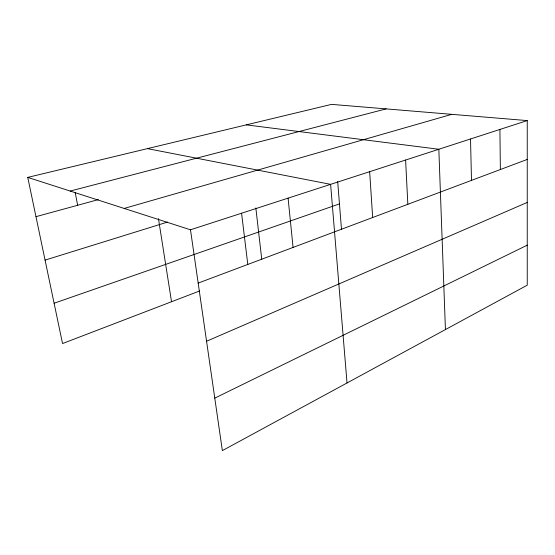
<?xml version="1.0" encoding="UTF-8"?>
<svg xmlns="http://www.w3.org/2000/svg" width="555" height="555" viewBox="0 0 555 555"><rect width="100%" height="100%" fill="white"/><g stroke="black" fill="none" stroke-linecap="round" stroke-linejoin="round"><path stroke-width="0.83" d="M27.75 177.392L331.543 104.375L527.25 120.588L527.243 285.173L222.354 450.625L190.483 229.791L27.75 177.392L62.542 343.545L199.633 290.959M214.778 398.129L527.243 245.157M206.564 341.242L527.25 202.429M198.177 283.092L527.25 159.424M54.099 303.224L339.466 203.893M190.483 229.791L527.25 120.588M45.073 260.115L167.575 222.055M124.167 208.437L451.798 114.337M35.978 216.672L98.353 199.613M70.18 191.052L386.113 108.898M246.267 124.868L438.832 149.26L445.429 329.566M147.443 148.622L330.613 184.35L347.028 382.971M75.209 192.571L77.631 205.281M158.459 218.649L171.53 301.74M241.571 213.224L247.794 264.444M255.841 207.986L261.738 259.164M288.087 198.142L293.068 247.433M337.683 181.541L341.498 229.499M369.651 171.696L372.669 217.518M405.601 160.034L407.842 204.296M470.522 138.986L471.486 180.382M499.916 129.454L500.36 169.532"/></g></svg>
